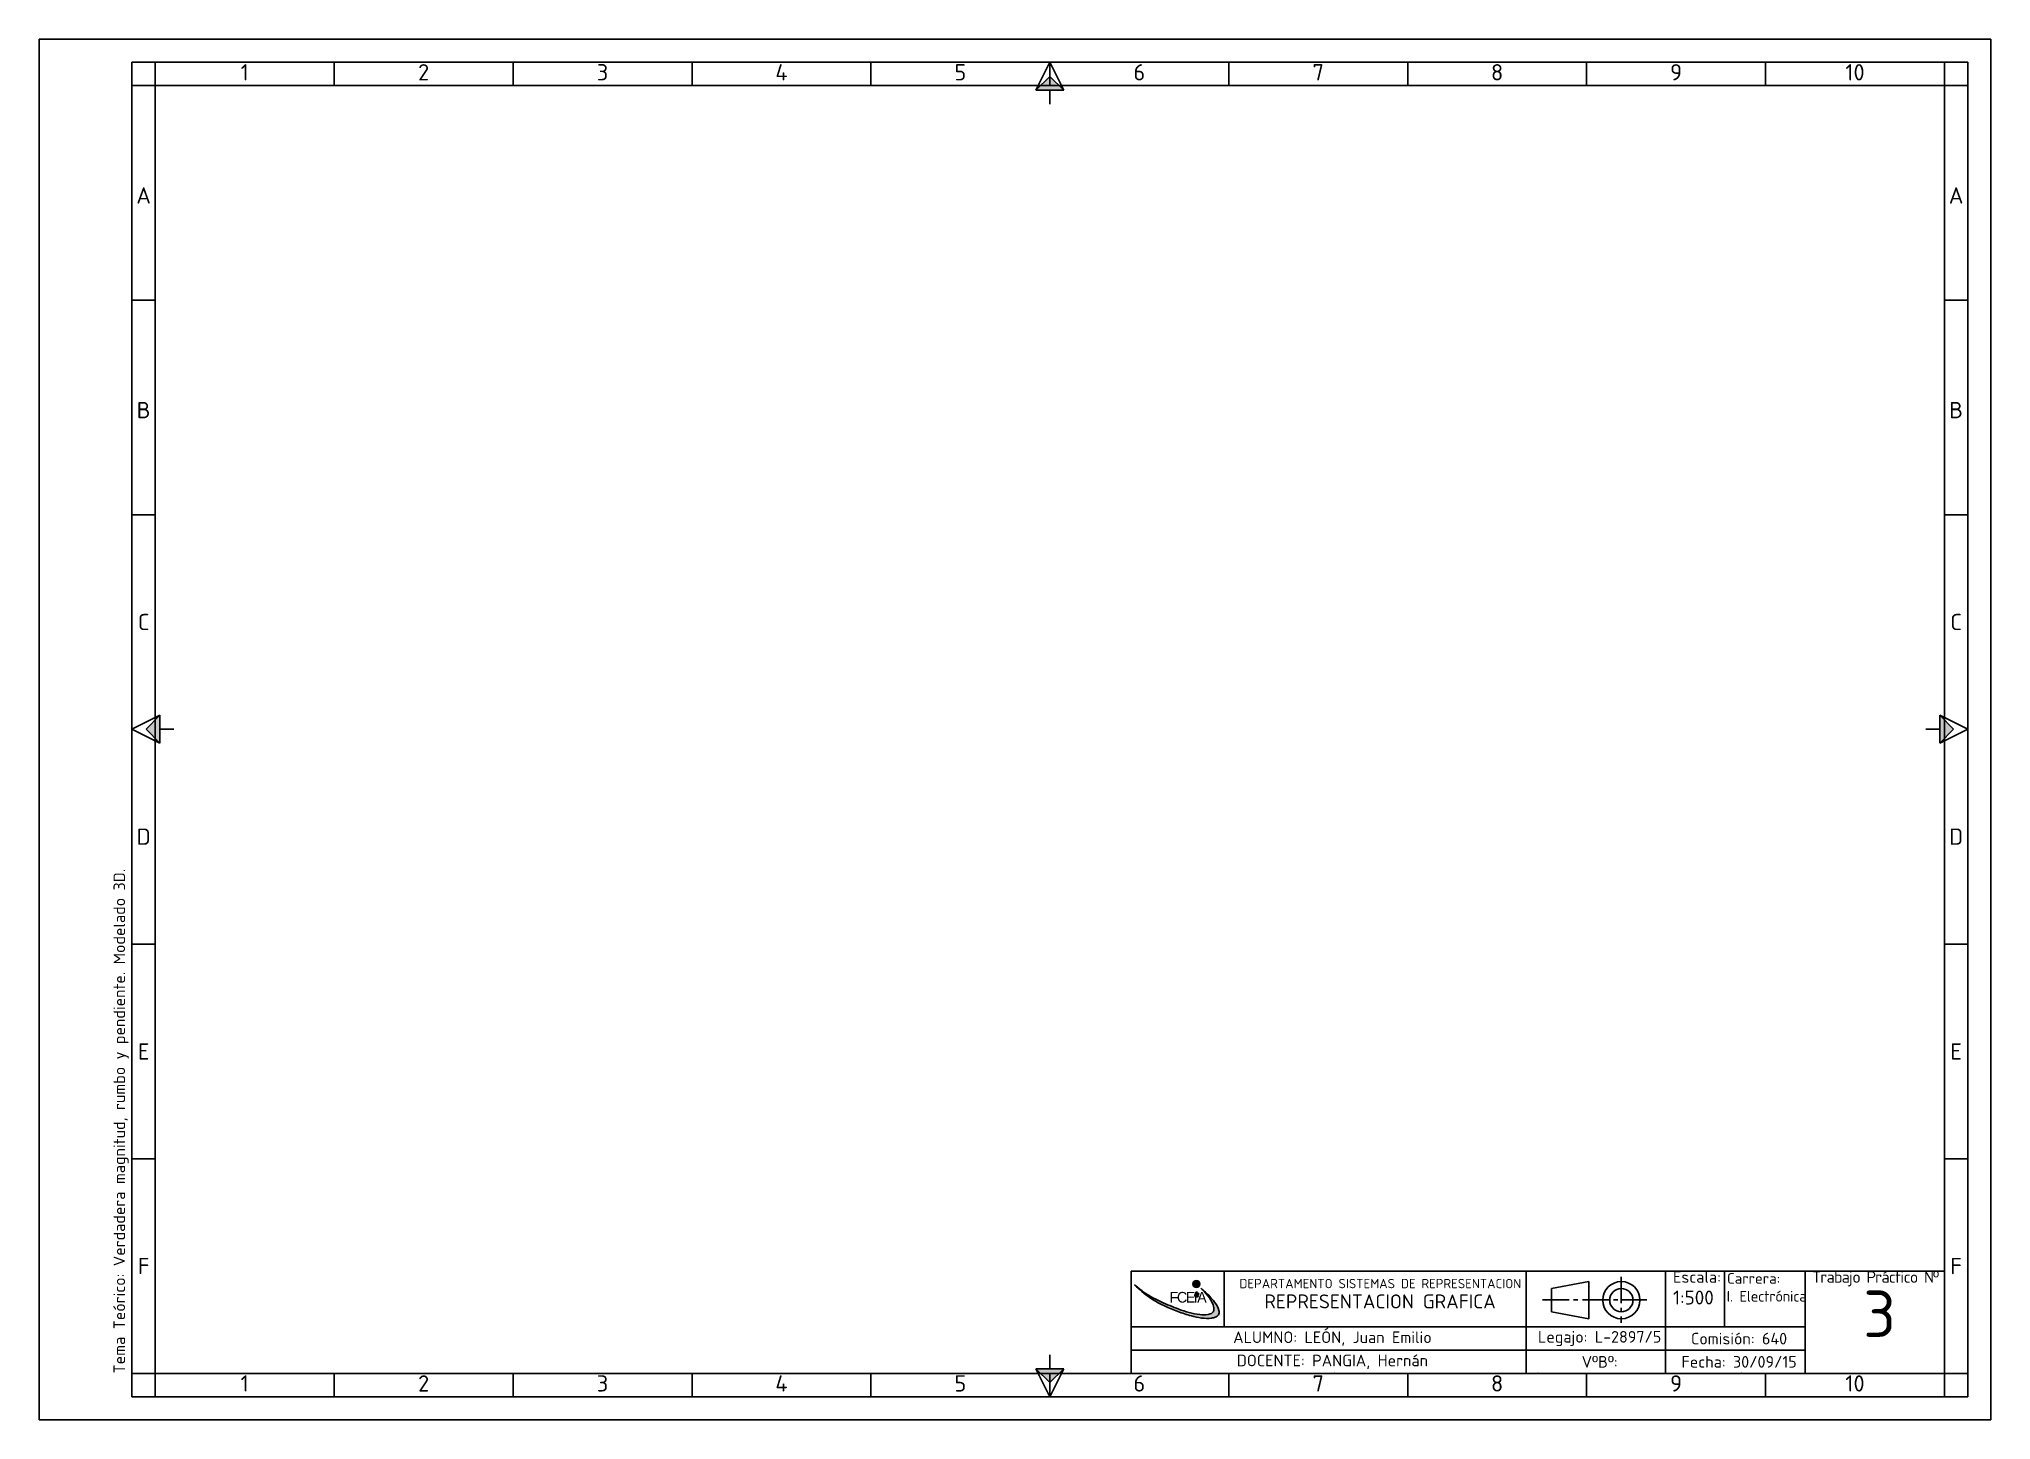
# Paper-space layout 'Presentación1' of a CAD drawing. Header units: millimetres. Extents: x 455 to 3402, y 15 to 1454.
# Drawn here: x 454.6 to 874.6, y 15.3 to 312.3 of the extents above.
import ezdxf

# ---------------------------------------------------------------- set-up
doc = ezdxf.new("R2010")
doc.units = ezdxf.units.MM
doc.linetypes.add('CENTRO2', pattern=[28.575, 19.05, -3.175, 3.175, -3.175])
for name, color, linetype in [('Cables y piso', 4, 'Continuous'), ('Ejes de Simetría', 5, 'CENTRO2'), ('formato', 7, 'Continuous'), ('modulación', 6, 'Continuous'), ('Márgenes', 1, 'Continuous'), ('rótulo', 1, 'Continuous'), ('texto rótulo', 4, 'Continuous')]:
    doc.layers.add(name, color=color, linetype=linetype)
doc.styles.add('IRAM', font='isocpeur.ttf')
doc.styles.get("Standard").update_dxf_attribs({"font": 'arial.ttf'})

# ---------------------------------------------------------------- blocks, each defined once
blk = doc.blocks.new('flechacentr')
blk.add_hatch(color=6).paths.add_polyline_path([(6, -3), (6, 3), (3.08, 0)])
at = {"color": 6}
for p, q in [((6, 3), (0, 0)), ((6, -3), (0, 0)), ((6, 3), (3.08, 0)), ((3.08, 0), (6, -3)), ((6, -3), (6, 3)), ((6, 0), (9, 0))]:
    blk.add_line(p, q, dxfattribs=at)
blk = doc.blocks.new('BORDER')
for p, q in [((420, 297), (0, 297)), ((0, 297), (0, 0)), ((420, 0), (420, 297)), ((0, 0), (420, 0))]:
    blk.add_line(p, q)

psp = doc.layouts.new('Presentación1')

# ---------------------------------------------------------------- hatches: boundary and pattern name
at = {"layer": 'Márgenes'}
h = psp.add_hatch(color=5, dxfattribs=at)
h.dxf.hatch_style = 1
edge = h.paths.add_edge_path()
edge.add_spline(control_points=[(704.53, 43.7), (704.71, 43.59), (706.41, 42.08), (707.53, 40.61), (708.49, 39.31), (708.47, 37.89), (707.67, 37.38), (705.72, 36.93), (702.88, 37.56), (698.69, 38.87), (695.13, 40.56), (692.55, 42.29), (689.16, 45.31), (692.18, 42.79), (693.78, 41.81), (696.54, 40.46), (699.91, 39.03), (703.37, 37.97), (705.82, 37.9), (706.98, 38.2), (707.46, 39.07), (707.08, 41.07), (704.22, 43.89), (704.53, 43.7)], knot_values=[0, 0, 0, 0, 2.626452, 4.227477, 6.251219, 7.212827, 8.047842, 8.856938, 13.247112, 16.32566, 22.312448, 24.085855, 27.263023, 29.264501, 31.623481, 33.9756, 38.110918, 42.813437, 44.559472, 45.554897, 46.145368, 47.32792, 51.824214, 51.824214, 51.824214, 51.824214], degree=3, periodic=0)
h = psp.add_hatch(color=5, dxfattribs=at)
h.dxf.hatch_style = 1
h.paths.add_polyline_path([(702.86, 44.56, 1), (704.35, 44.56, 1)])
h = psp.add_hatch(color=5, dxfattribs=at)
h.dxf.hatch_style = 1
edge = h.paths.add_edge_path()
edge.add_spline(control_points=[(703.9, 42.61), (703.94, 42.64), (703.77, 42.79), (703.61, 42.85), (703.33, 42.68), (703.5, 42.4), (703.24, 42.29), (703.24, 42.01), (703.47, 41.75), (703.8, 41.76), (704.11, 41.97), (703.85, 42.28), (704.11, 42.32), (704.11, 42.51), (703.99, 42.57), (703.88, 42.54), (703.89, 42.44), (704.08, 42.49), (703.8, 42.22), (703.63, 42.23), (703.58, 41.94), (703.75, 42.02), (703.67, 42.15), (703.96, 42.27), (703.91, 41.9), (703.62, 41.82), (703.36, 41.96), (703.32, 42.2), (703.49, 42.4), (703.65, 42.23), (703.82, 42.4), (703.45, 42.34), (703.49, 42.52), (703.46, 42.61), (703.5, 42.72), (703.66, 42.78), (703.8, 42.71), (703.83, 42.59), (703.89, 42.6), (703.9, 42.61)], knot_values=[0, 0, 0, 0, 0.716907, 1.673631, 2.723897, 3.877414, 4.693574, 5.734019, 7.144664, 8.816195, 10.025955, 11.30929, 11.916595, 12.593563, 13.12155, 13.556456, 13.793567, 14.140088, 15.205181, 16.157739, 16.925654, 17.346468, 17.708206, 18.563898, 19.504006, 20.809788, 22.033464, 22.979964, 23.700628, 24.703791, 24.959014, 26.168669, 26.572655, 27.012364, 27.438839, 28.050507, 28.962913, 29.210746, 29.453726, 29.453726, 29.453726, 29.453726], degree=3, periodic=0)

# ---------------------------------------------------------------- linework, layer by layer
psp.add_line((479.56, 25.32), (479.56, 20.32))
for p in [(733.31, 25.32), (777.06, 25.32), (820.81, 25.32)]:
    psp.add_point(p)
at = {"layer": 'Cables y piso'}
psp.add_line((788.02, 45.09), (788.02, 37.09), dxfattribs=at)
at = {"layer": 'Ejes de Simetría', "ltscale": 0.3}
for p, q in [((795.02, 46.12), (795.02, 36.19)), ((778.07, 41.16), (800.5, 41.16))]:
    psp.add_line(p, q, dxfattribs=at)
at = {"layer": 'modulación'}
for p, q in [((474.56, 307.32), (869.56, 307.32)), ((474.56, 307.32), (474.56, 20.32)), ((479.56, 302.32), (479.56, 307.32)), ((518.06, 307.32), (518.06, 302.32)), ((556.56, 307.32), (556.56, 302.32)), ((595.06, 307.32), (595.06, 302.32)), ((633.55, 307.32), (633.55, 302.32)), ((672.05, 307.32), (672.05, 302.32)), ((710.55, 307.32), (710.55, 302.32)), ((749.05, 307.32), (749.05, 302.32)), ((787.55, 307.32), (787.55, 302.32)), ((826.05, 307.32), (826.05, 302.32)), ((864.55, 307.32), (864.55, 302.32)), ((864.56, 307.32), (864.56, 302.32)), ((864.56, 307.32), (864.56, 302.32)), ((869.56, 307.32), (869.56, 20.32)), ((479.56, 302.32), (474.56, 302.32)), ((864.56, 302.32), (869.56, 302.32)), ((479.56, 256.16), (474.56, 256.16)), ((869.56, 256.16), (864.56, 256.16)), ((479.56, 209.99), (474.56, 209.99)), ((869.56, 209.99), (864.56, 209.99)), ((479.56, 117.66), (474.56, 117.66)), ((869.56, 117.66), (864.56, 117.66)), ((479.56, 71.49), (474.56, 71.49)), ((869.56, 71.49), (864.56, 71.49)), ((479.56, 25.32), (474.56, 25.32)), ((479.56, 25.32), (479.56, 20.32)), ((518.06, 25.32), (518.06, 20.32)), ((556.56, 25.32), (556.56, 20.32)), ((595.06, 25.32), (595.06, 20.32)), ((633.55, 25.32), (633.55, 20.32)), ((672.05, 25.32), (672.05, 20.32)), ((710.55, 25.32), (710.55, 20.32)), ((749.05, 25.32), (749.05, 20.32)), ((787.55, 25.32), (787.55, 20.32)), ((826.05, 25.32), (826.05, 20.32)), ((864.55, 25.32), (864.55, 20.32)), ((864.56, 25.32), (864.56, 20.32)), ((864.56, 25.32), (869.56, 25.32)), ((869.56, 20.32), (474.56, 20.32))]:
    psp.add_line(p, q, dxfattribs=at)
at = {"layer": 'Márgenes'}
for p, q in [((479.56, 25.32), (479.56, 302.32)), ((864.56, 302.32), (864.56, 25.32)), ((834.56, 35.32), (689.56, 35.32)), ((834.56, 30.32), (689.56, 30.32)), ((864.56, 25.32), (479.56, 25.32))]:
    psp.add_line(p, q, dxfattribs=at)
at = {"layer": 'Márgenes', "color": 5}
psp.add_circle((703.6, 44.56), 0.746, dxfattribs=at)
for points in [[(704.53, 43.7), (706.46, 41.91), (707.48, 40.68), (708.42, 38.89), (708.32, 37.93), (707.65, 37.42), (706.87, 37.22), (702.51, 37.71), (699.58, 38.65), (694.17, 41.22), (692.72, 42.24), (690.32, 44.32), (691.89, 43.08), (693.87, 41.8), (695.98, 40.75), (699.79, 39.15), (704.34, 37.99), (706.09, 38), (707.01, 38.37), (707.31, 38.88), (707.17, 40.06), (704.53, 43.7)], [(703.9, 42.61), (703.81, 42.75), (703.6, 42.81), (703.41, 42.67), (703.42, 42.41), (703.29, 42.28), (703.26, 42.05), (703.47, 41.81), (703.84, 41.81), (704.01, 42), (703.96, 42.27), (704.08, 42.35), (704.09, 42.5), (703.98, 42.55), (703.89, 42.51), (703.9, 42.46), (703.98, 42.45), (703.82, 42.28), (703.64, 42.16), (703.64, 41.99), (703.72, 42.03), (703.72, 42.11), (703.89, 42.19), (703.89, 41.98), (703.62, 41.86), (703.39, 42), (703.36, 42.22), (703.48, 42.33), (703.7, 42.29), (703.74, 42.33), (703.49, 42.42), (703.48, 42.51), (703.47, 42.61), (703.51, 42.7), (703.63, 42.75), (703.81, 42.65), (703.84, 42.61), (703.9, 42.61)]]:
    psp.add_spline(points, degree=3, dxfattribs=at)
at = {"layer": 'rótulo', "linetype": 'Continuous'}
for p, q in [((479.56, 302.32), (864.56, 302.32)), ((689.56, 47.32), (864.56, 47.32)), ((689.56, 25.32), (689.56, 47.32)), ((709.56, 35.32), (709.56, 47.32)), ((774.56, 25.32), (774.56, 47.32)), ((804.56, 25.32), (804.56, 47.32)), ((817.22, 35.41), (817.22, 47.41)), ((834.56, 25.32), (834.56, 47.32))]:
    psp.add_line(p, q, dxfattribs=at)
at = {"layer": 'texto rótulo'}
for p, q in [((788.02, 45.09), (780.02, 43.59)), ((780.02, 43.59), (780.02, 38.59)), ((788.02, 37.09), (780.02, 38.59))]:
    psp.add_line(p, q, dxfattribs=at)
for radius in [4, 2.5]:
    psp.add_circle((795.02, 41.09), radius, dxfattribs=at)

# ---------------------------------------------------------------- block references
at = {"layer": 'formato'}
psp.add_blockref('BORDER', (454.56, 15.32), dxfattribs=at)
at = {"layer": 'modulación', "rotation": 270}
psp.add_blockref('flechacentr', (672.06, 307.32), dxfattribs=at)
at = {"layer": 'modulación'}
psp.add_blockref('flechacentr', (474.56, 163.9), dxfattribs=at)
at = {"layer": 'modulación', "xscale": -1}
psp.add_blockref('flechacentr', (869.56, 163.9), dxfattribs=at)
at = {"layer": 'modulación', "xscale": -1, "rotation": 270}
psp.add_blockref('flechacentr', (672.06, 20.32), dxfattribs=at)

# ---------------------------------------------------------------- texts
at = {"layer": 'modulación', "char_height": 3.5, "attachment_point": 5}
for s, insert, width in [('{\\fISOCPEUR|b0|i0|c0|p34;1}', (498.81, 305.18), 38.4989), ('{\\fISOCPEUR|b0|i0|c0|p34;2}', (537.31, 305.18), 38.4989), ('{\\fISOCPEUR|b0|i0|c0|p34;3}', (575.81, 305.18), 38.4989), ('{\\fISOCPEUR|b0|i0|c0|p34;4}', (614.3, 305.18), 38.4989), ('{\\fISOCPEUR|b0|i0|c0|p34;5}', (652.8, 305.18), 38.4989), ('{\\fISOCPEUR|b0|i0|c0|p34;6}', (691.31, 305.18), 38.4989), ('{\\fISOCPEUR|b0|i0|c0|p34;7}', (729.8, 305.18), 38.4989), ('{\\fISOCPEUR|b0|i0|c0|p34;8}', (768.3, 305.18), 38.4989), ('{\\fISOCPEUR|b0|i0|c0|p34;9}', (806.8, 305.18), 38.4989), ('{\\fISOCPEUR|b0|i0|c0|p34;10}', (845.3, 305.18), 38.4989), ('{\\fISOCPEUR|b0|i0|c0|p34;A}', (477.06, 278.68), 5), ('{\\fISOCPEUR|b0|i0|c0|p34;A}', (867.06, 278.68), 5), ('{\\fISOCPEUR|b0|i0|c0|p34;B}', (477.06, 232.52), 5), ('{\\fISOCPEUR|b0|i0|c0|p34;B}', (867.06, 232.52), 5), ('{\\fISOCPEUR|b0|i0|c0|p34;C}', (477.06, 186.94), 5), ('{\\fISOCPEUR|b0|i0|c0|p34;C}', (867.06, 186.94), 5), ('{\\fISOCPEUR|b0|i0|c0|p34;D}', (477.06, 140.78), 5), ('{\\fISOCPEUR|b0|i0|c0|p34;D}', (867.06, 140.78), 5), ('{\\fISOCPEUR|b0|i0|c0|p34;E}', (477.06, 94.57), 5), ('{\\fISOCPEUR|b0|i0|c0|p34;E}', (867.06, 94.57), 5), ('{\\fISOCPEUR|b0|i0|c0|p34;F}', (477.06, 48.41), 5), ('{\\fISOCPEUR|b0|i0|c0|p34;F}', (867.06, 48.41), 5), ('{\\fISOCPEUR|b0|i0|c0|p34;1}', (498.81, 23.18), 38.4989), ('{\\fISOCPEUR|b0|i0|c0|p34;2}', (537.31, 23.18), 38.4989), ('{\\fISOCPEUR|b0|i0|c0|p34;3}', (575.81, 23.18), 38.4989), ('{\\fISOCPEUR|b0|i0|c0|p34;4}', (614.3, 23.18), 38.4989), ('{\\fISOCPEUR|b0|i0|c0|p34;5}', (652.8, 23.18), 38.4989), ('{\\fISOCPEUR|b0|i0|c0|p34;6}', (691.31, 23.18), 38.4989), ('{\\fISOCPEUR|b0|i0|c0|p34;7}', (729.8, 23.18), 38.4989), ('{\\fISOCPEUR|b0|i0|c0|p34;8}', (768.3, 23.18), 38.4989), ('{\\fISOCPEUR|b0|i0|c0|p34;9}', (806.8, 23.18), 38.4989), ('{\\fISOCPEUR|b0|i0|c0|p34;10}', (845.3, 23.18), 38.4989)]:
    psp.add_mtext(s, dxfattribs=dict(at, insert=insert, width=width))
at = {"layer": 'Márgenes', "color": 5, "insert": (697.81, 42.86), "char_height": 2.295, "attachment_point": 1}
psp.add_mtext_dynamic_manual_height_columns('\\A1;{\\fCentury Gothic|b0|i0|c0|p34;\\T0.85;FCEIA}', width=39.3576, gutter_width=12.5, heights=[0], dxfattribs=at)
at = {"layer": 'texto rótulo', "color": 4, "insert": (470.58, 25.32), "char_height": 2.5, "attachment_point": 1, "rotation": 90}
psp.add_mtext_dynamic_manual_height_columns('{\\fISOCPEUR|b0|i0|c0|p34;Tema Teórico: Verdadera magnitud, rumbo y pendiente. Modelado 3D. }', width=185.0648, gutter_width=12.5, heights=[0], dxfattribs=at)
at = {"layer": 'texto rótulo', "style": 'IRAM'}
for s, insert, char_height, width, attachment_point in [(' Escala:{\\H1.4x; }\\P {\\H1.2x;1:500\\H1.5556x; }', (804.56, 47.32), 2.5, 30, 1), (' Carrera:{\\H1.4x; }\\P{\\T0.95;\\C4; I. Electrónica\\H1.7667x; }', (816.3, 46.91), 2.3, 30, 1), ('{\\T0.95; \\T0.9;Trabajo Práctico Nº} {\\H1.5x; }\\P\\pi12.5;{\\H4x;\\C3;3\\H1.1646x; }', (834.56, 47.32), 2.5, 30, 1), (' ALUMNO: {\\C4;LEÓN, Juan Emilio}', (732.06, 32.82), 2.5, 85, 5), (' Legajo: {\\C4;L-2897/5}', (789.56, 32.82), 2.5, 30, 5), (' Comisión: {\\C4;640}', (819.56, 32.82), 2.5, 30, 5), (' DOCENTE: PANGIA, Hernán', (732.06, 27.82), 2.5, 85, 5), (' VºBº:', (789.56, 27.82), 2.5, 30, 5), (' Fecha: 30/09/15', (819.56, 27.82), 2.5, 30, 5)]:
    psp.add_mtext(s, dxfattribs=dict(at, insert=insert, char_height=char_height, width=width, attachment_point=attachment_point))
at = {"layer": 'texto rótulo', "color": 4, "insert": (709.56, 47.32), "char_height": 3, "attachment_point": 1}
psp.add_mtext_dynamic_manual_height_columns('\\pi32.5;{\\fISOCPEUR|b0|i0|c0|p34;\\H0.33333x;\\P\\pi3.3003;\\H2x;DEPARTAMENTO SISTEMAS DE REPRESENTACION\\P\\pi8.6502;\\H1.5x;\\C3;REPRESENTACION GRAFICA}', width=65, gutter_width=0, heights=[12], dxfattribs=at)

doc.saveas('drawing.dxf')
